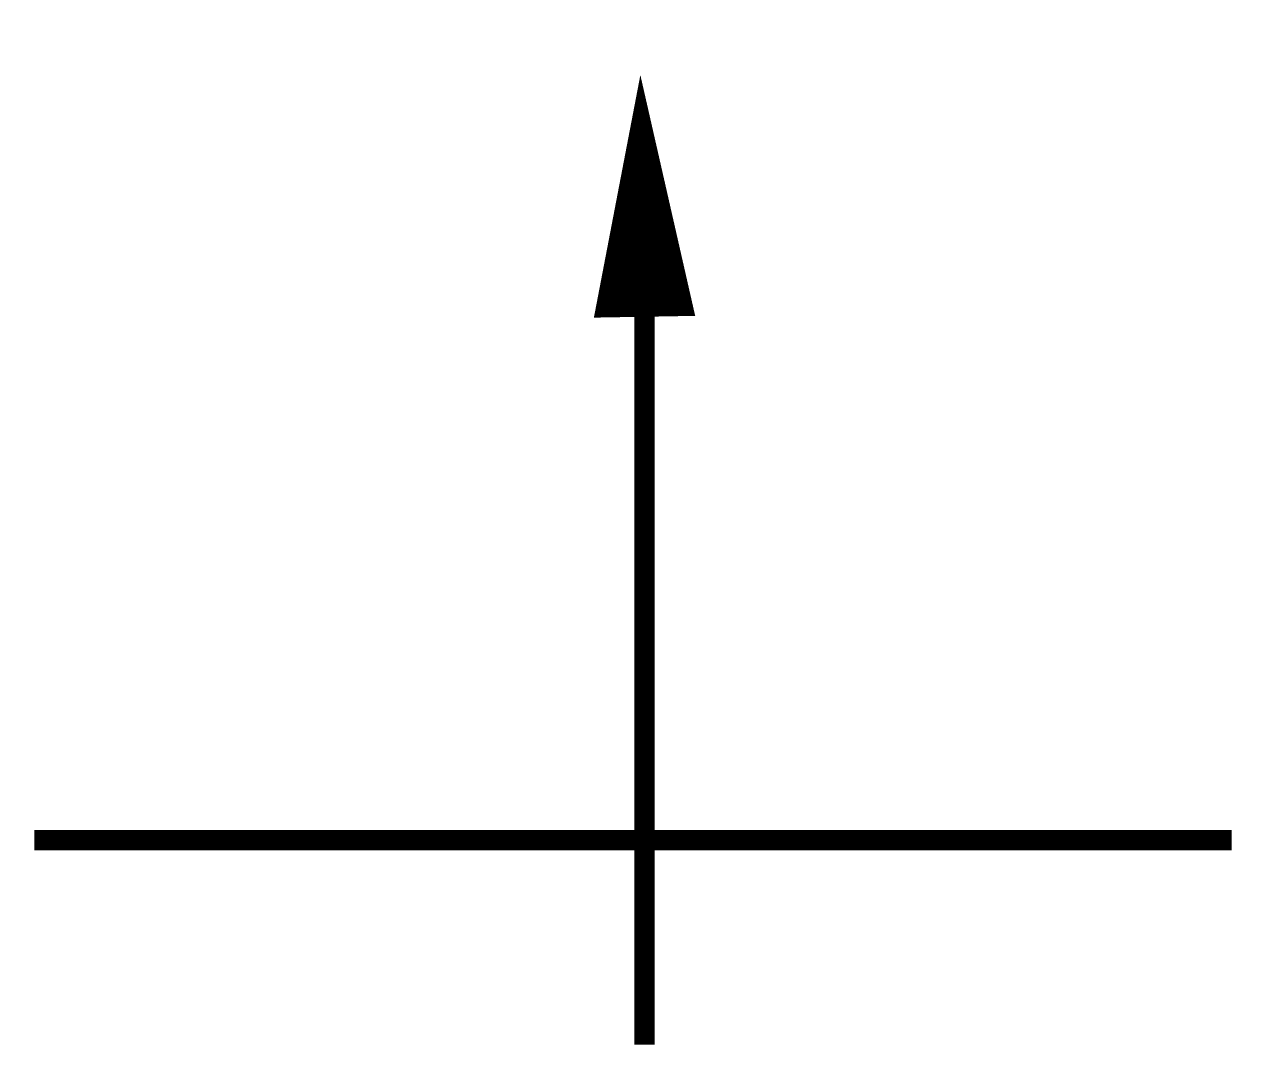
# Model space of a CAD drawing. Extents: x -0.06 to 5.95, y -0.05 to 5.03.
import ezdxf

# ---------------------------------------------------------------- set-up
doc = ezdxf.new("R2010")
doc.units = 0
doc.header["$MEASUREMENT"] = 0
doc.layers.get('0').update_dxf_attribs({"linetype": 'CONTINUOUS'})

msp = doc.modelspace()

# ---------------------------------------------------------------- linework, layer by layer
msp.add_lwpolyline([(2.9987, 3.5852, 0.5, 0, 0), (2.9781, 4.7773, 0, 0, 0)], format="xyseb")
at = {"const_width": 0.1}
for points in [[(2.9987, -0.0042), (2.9987, 3.5852)], [(-0.0117, 1.0036), (5.8952, 1.0036)]]:
    msp.add_lwpolyline(points, dxfattribs=at)

doc.saveas('drawing.dxf')
